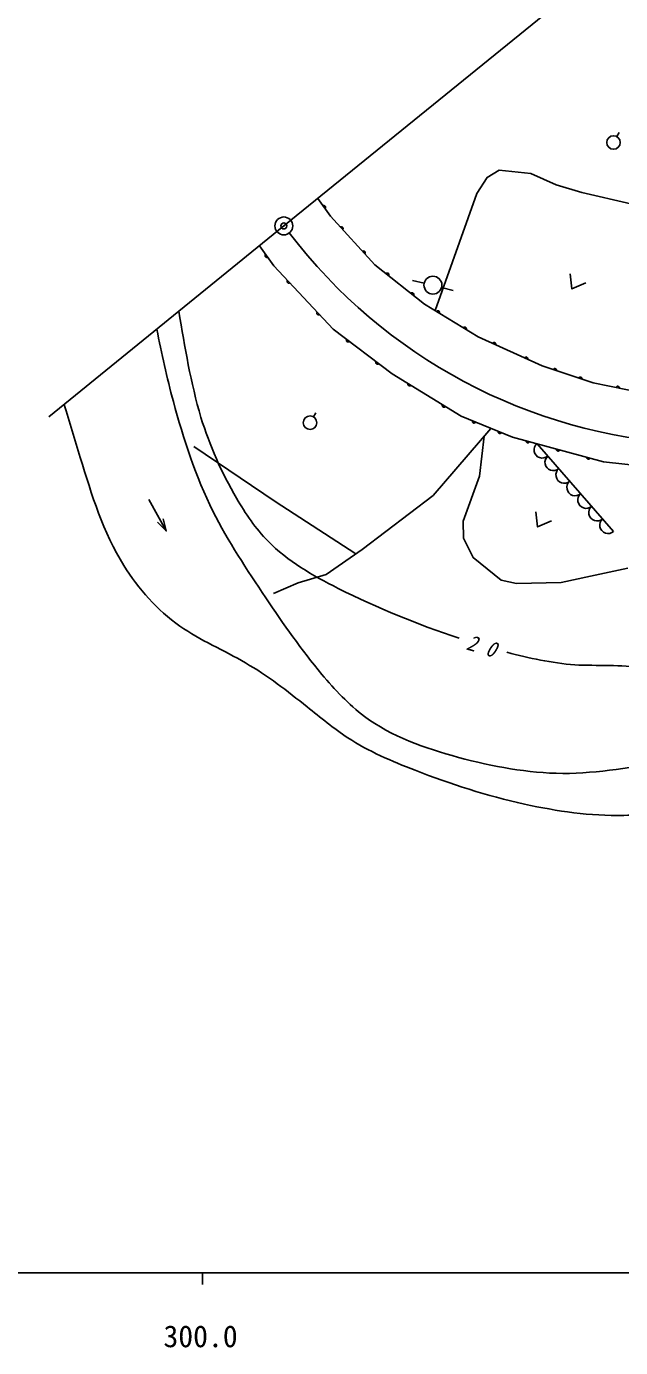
# Model space of a CAD drawing. Units: millimetres, scale not verified. Extents: x 40000 to 680000, y 20000 to 380000.
# Drawn here: x 353216 to 403124, y 198715 to 309638 of the extents above; entities that cross this region are included whole.
import ezdxf
from ezdxf.enums import TextEntityAlignment as Align

# ---------------------------------------------------------------- set-up
doc = ezdxf.new("R2010")
doc.units = ezdxf.units.MM
doc.header["$LTSCALE"] = 1000
doc.header["$PDMODE"] = 32
doc.header["$PDSIZE"] = 500
doc.layers.add('M-BGD', color=7, linetype='Continuous', lineweight=25)
doc.layers.add('M-TTL-BAND', color=7, linetype='Continuous', lineweight=25)
doc.layers.add('M-OTRS', color=6, linetype='Continuous')
doc.styles.add('ＭＳ ゴシック', font='')
doc.styles.get('ＭＳ ゴシック').set_extended_font_data('MS Gothic')

msp = doc.modelspace()

# ---------------------------------------------------------------- linework, layer by layer
at = {"layer": 'M-BGD'}
for p, q in [((402813, 300384), (403008, 300722)), ((386630, 288087), (385656, 288313)), ((388084, 287718), (389048, 287453)), ((377327, 276860), (377522, 277198)), ((402533, 267238), (396118, 274590)), ((363501, 269907), (364957, 267284))]:
    msp.add_line(p, q, dxfattribs=at)
for points in [[(398796, 312348), (374838, 292888), (355108, 276861)], [(411735, 293089), (403996, 294735), (399876, 295703), (397725, 296351), (395591, 297286), (392927, 297561), (391911, 296959), (391052, 295598), (387538, 285789)], [(377689, 295204), (378749, 293715), (382481, 289629), (386662, 286324), (391166, 283575), (396524, 281150), (400818, 279711), (404947, 278887)], [(378306, 294337), (378329, 294368), (378343, 294400), (378350, 294441), (378347, 294476), (378336, 294513), (378308, 294552), (378277, 294574), (378245, 294588), (378204, 294595), (378169, 294592), (378132, 294581)], [(379783, 292583), (379802, 292616), (379812, 292649), (379814, 292692), (379807, 292726), (379791, 292761), (379759, 292796), (379726, 292814), (379692, 292824), (379650, 292826), (379616, 292819), (379581, 292804)], [(423632, 271372), (408091, 272372), (401702, 273078), (394053, 275150), (389733, 276903), (383942, 280469), (378994, 284214), (373998, 289543), (372787, 291221)], [(381649, 290540), (381668, 290573), (381678, 290607), (381679, 290649), (381673, 290683), (381657, 290718), (381625, 290753), (381592, 290772), (381558, 290782), (381516, 290784), (381481, 290777), (381447, 290761)], [(373304, 290504), (373282, 290473), (373268, 290441), (373262, 290399), (373265, 290364), (373276, 290328), (373304, 290289), (373335, 290267), (373367, 290253), (373409, 290246), (373444, 290249), (373480, 290260)], [(383644, 288710), (383657, 288746), (383661, 288780), (383656, 288822), (383644, 288855), (383623, 288887), (383585, 288917), (383550, 288930), (383515, 288934), (383473, 288929), (383440, 288917), (383408, 288896)], [(398897, 288853), (399036, 287595), (400196, 288103)], [(375144, 288320), (375126, 288287), (375117, 288253), (375115, 288211), (375123, 288177), (375139, 288142), (375171, 288107), (375205, 288089), (375238, 288079), (375281, 288078), (375315, 288086), (375349, 288101)], [(385735, 287057), (385748, 287093), (385752, 287127), (385747, 287170), (385735, 287202), (385714, 287234), (385676, 287264), (385641, 287277), (385606, 287281), (385564, 287276), (385531, 287264), (385499, 287243)], [(377642, 285656), (377624, 285623), (377615, 285589), (377613, 285546), (377621, 285512), (377637, 285478), (377670, 285443), (377703, 285425), (377737, 285415), (377779, 285414), (377813, 285421), (377848, 285437)], [(387916, 285558), (387925, 285595), (387925, 285630), (387915, 285672), (387899, 285703), (387874, 285732), (387833, 285757), (387796, 285765), (387761, 285765), (387720, 285755), (387689, 285739), (387660, 285715)], [(390168, 284184), (390176, 284221), (390177, 284256), (390167, 284297), (390150, 284328), (390126, 284357), (390085, 284382), (390048, 284391), (390013, 284391), (389972, 284381), (389941, 284365), (389912, 284341)], [(380111, 283369), (380099, 283333), (380095, 283298), (380101, 283256), (380114, 283223), (380136, 283192), (380174, 283163), (380210, 283151), (380245, 283147), (380287, 283153), (380319, 283166), (380351, 283188)], [(392642, 282907), (392646, 282945), (392642, 282980), (392627, 283019), (392607, 283048), (392579, 283074), (392535, 283094), (392498, 283098), (392463, 283094), (392423, 283079), (392394, 283059), (392369, 283031)], [(395321, 281694), (395325, 281732), (395321, 281767), (395306, 281807), (395286, 281835), (395258, 281861), (395215, 281881), (395177, 281885), (395142, 281881), (395102, 281866), (395074, 281846), (395048, 281818)], [(382585, 281496), (382573, 281460), (382569, 281425), (382575, 281383), (382588, 281351), (382610, 281319), (382648, 281290), (382684, 281278), (382719, 281275), (382761, 281280), (382793, 281293), (382824, 281315)], [(397740, 280743), (397740, 280781), (397732, 280815), (397713, 280853), (397691, 280879), (397660, 280902), (397615, 280917), (397577, 280917), (397543, 280910), (397505, 280891), (397478, 280868), (397455, 280838)], [(385262, 279656), (385253, 279619), (385253, 279584), (385263, 279543), (385279, 279512), (385303, 279483), (385344, 279458), (385381, 279449), (385416, 279449), (385457, 279459), (385488, 279475), (385517, 279499)], [(399887, 280023), (399887, 280061), (399879, 280095), (399860, 280133), (399837, 280160), (399807, 280182), (399762, 280198), (399724, 280198), (399689, 280190), (399652, 280171), (399625, 280149), (399602, 280118)], [(403029, 279269), (403025, 279307), (403013, 279340), (402989, 279375), (402963, 279399), (402930, 279418), (402883, 279427), (402846, 279422), (402813, 279411), (402777, 279387), (402754, 279361), (402735, 279328)], [(388158, 277873), (388149, 277836), (388149, 277801), (388158, 277760), (388175, 277729), (388199, 277700), (388240, 277675), (388277, 277666), (388312, 277666), (388353, 277676), (388384, 277692), (388413, 277716)], [(390674, 276521), (390672, 276483), (390677, 276449), (390694, 276410), (390715, 276382), (390744, 276357), (390788, 276339), (390826, 276337), (390861, 276342), (390900, 276358), (390928, 276379), (390952, 276408)], [(373967, 262027), (376047, 262924), (378388, 263634), (381417, 265711), (387369, 270259), (392223, 275893)], [(391662, 275241), (391275, 271865), (389913, 268086), (389919, 266678), (390729, 265040), (393091, 263150), (394391, 262867), (398119, 262939), (400605, 263493), (403733, 264146)], [(392834, 275644), (392832, 275607), (392837, 275572), (392854, 275533), (392875, 275505), (392904, 275480), (392948, 275462), (392986, 275460), (393021, 275465), (393060, 275482), (393088, 275503), (393112, 275532)], [(367286, 274368), (374109, 269764), (380879, 265356)], [(395183, 274844), (395185, 274806), (395195, 274772), (395216, 274735), (395240, 274710), (395272, 274689), (395318, 274676), (395356, 274679), (395390, 274688), (395427, 274709), (395452, 274733), (395473, 274765)], [(397733, 274153), (397735, 274115), (397744, 274081), (397766, 274045), (397790, 274019), (397821, 273998), (397868, 273986), (397906, 273988), (397939, 273998), (397976, 274019), (398001, 274043), (398022, 274074)], [(400282, 273462), (400284, 273424), (400294, 273391), (400315, 273354), (400339, 273329), (400371, 273308), (400417, 273295), (400455, 273297), (400489, 273307), (400526, 273328), (400551, 273352), (400572, 273384)], [(396018, 268871), (396157, 267612), (397317, 268121)], [(364717, 268294), (364957, 267284), (364227, 268022)]]:
    msp.add_lwpolyline(points, dxfattribs=at)
for centre, radius in [((402528, 299890), 570), ((374838, 292888), 750), ((374838, 292888), 30), ((387361, 287917), 750), ((377042, 276366), 570)]:
    msp.add_circle(centre, radius, dxfattribs=at)
for centre, radius, start, end in [((411124, 319537), 44998, 217.23656, 266.67311), ((396550, 274095), 700, 131.10583, 311.10583), ((397471, 273040), 700, 131.10583, 311.10583), ((398391, 271985), 700, 131.10583, 311.10583), ((399311, 270930), 700, 131.10583, 311.10583), ((400232, 269875), 700, 131.10583, 311.10583), ((401152, 268820), 700, 131.10583, 311.10583), ((402073, 267765), 700, 131.10583, 311.10583)]:
    msp.add_arc(centre, radius, start, end, dxfattribs=at)
for points, knots in [([(366015, 285721), (366527, 282725), (367010, 279723), (367879, 276804), (368607, 274454), (369610, 272183), (370863, 270030), (371621, 268732), (372473, 267481), (373509, 266418), (375162, 264741), (377266, 263546), (379400, 262456), (382719, 260797), (386085, 259422), (389557, 258290)], [0, 0, 0, 0, 1, 1, 1, 2, 2, 2, 3, 3, 3, 4, 4, 4, 5, 5, 5, 5]), ([(364170, 284222), (364554, 282184), (365021, 280159), (365559, 278147), (366405, 274985), (367443, 271860), (368882, 268933), (370155, 266399), (371743, 264032), (373323, 261655), (374821, 259458), (376322, 257287), (378033, 255231), (379119, 253946), (380278, 252710), (381610, 251707), (383898, 250006), (386688, 249033), (389505, 248271), (392411, 247496), (395330, 246941), (398264, 246918), (401275, 246932), (404258, 247445), (407216, 248036), (411305, 248887), (415319, 249853), (419322, 250924), (422444, 251829), (425532, 252800), (428679, 253716), (430526, 254251), (432399, 254755), (434065, 255657), (435295, 256316), (436419, 257180), (437560, 258017), (438845, 258961), (440150, 259875), (441548, 260598), (444088, 261936), (446962, 262581), (449752, 263401), (452592, 264246), (455345, 265275), (458171, 266081), (460533, 266744), (462921, 267309), (465315, 267874), (467461, 268381), (469612, 268887), (471679, 269640), (472223, 269838), (472762, 270053), (473301, 270269)], [0, 0, 0, 0, 1, 1, 1, 2, 2, 2, 3, 3, 3, 4, 4, 4, 5, 5, 5, 6, 6, 6, 7, 7, 7, 8, 8, 8, 9, 9, 9, 10, 10, 10, 11, 11, 11, 12, 12, 12, 13, 13, 13, 14, 14, 14, 15, 15, 15, 16, 16, 16, 17, 17, 17, 18, 18, 18, 18]), ([(356391, 277904), (356830, 276425), (357289, 274944), (357739, 273448), (358706, 270312), (359665, 267150), (361394, 264387), (362621, 262412), (364215, 260618), (366107, 259291), (367833, 258083), (369805, 257263), (371621, 256195), (373466, 255139), (375141, 253841), (376793, 252505), (377921, 251614), (379026, 250693), (380222, 249909), (381963, 248770), (383903, 247948), (385862, 247181), (388861, 246018), (391906, 245050), (395044, 244343), (397795, 243749), (400594, 243329), (403385, 243399), (405182, 243449), (406972, 243691), (408747, 243999), (412253, 244627), (415686, 245510), (419144, 246316), (422921, 247216), (426733, 247958), (430446, 249054), (432951, 249813), (435411, 250723), (437915, 251490), (440192, 252189), (442504, 252773), (444779, 253475), (448253, 254543), (451659, 255838), (454993, 257299), (458311, 258730), (461561, 260310), (464927, 261629), (467126, 262486), (469378, 263215), (471669, 263798), (474258, 264444), (476898, 264858), (479563, 265188), (482069, 265504), (484597, 265770), (487083, 265535), (489073, 265352), (491033, 264875), (493013, 264514), (494502, 264242), (496001, 264034), (497507, 263978), (498319, 263947), (499133, 263960), (499947, 263973)], [0, 0, 0, 0, 1, 1, 1, 2, 2, 2, 3, 3, 3, 4, 4, 4, 5, 5, 5, 6, 6, 6, 7, 7, 7, 8, 8, 8, 9, 9, 9, 10, 10, 10, 11, 11, 11, 12, 12, 12, 13, 13, 13, 14, 14, 14, 15, 15, 15, 16, 16, 16, 17, 17, 17, 18, 18, 18, 19, 19, 19, 20, 20, 20, 21, 21, 21, 22, 22, 22, 22]), ([(393579, 257094), (395454, 256592), (397345, 256193), (399267, 256037), (401187, 255930), (403132, 256095), (405036, 255753), (406219, 255593), (407348, 255284), (408668, 255099), (409341, 255005), (410036, 254945), (410641, 255323), (410875, 255466), (411095, 255674), (411143, 255915), (411200, 256195), (411035, 256524), (410819, 256743), (410225, 257379), (409291, 257183), (408393, 257262), (407705, 257327), (407115, 257531), (406665, 258019), (406467, 258223), (406300, 258488), (406272, 258727), (406205, 259318), (406995, 259743), (407665, 260168), (409017, 261042), (409864, 261870), (410974, 262427), (412434, 263049), (414036, 263239), (415647, 263578), (416620, 263765), (417579, 263994), (418560, 263901), (419088, 263849), (419621, 263713), (420056, 263437), (420536, 263146), (420906, 262705), (421283, 262248), (421690, 261752), (422102, 261253), (422638, 260985), (423226, 260676), (423979, 260662), (424678, 260769), (425815, 260931), (426816, 261404), (427852, 261823), (429333, 262459), (430845, 262937), (432405, 263043), (433157, 263106), (433920, 263066), (434679, 263093), (436530, 263170), (438334, 263675), (440128, 264197), (440990, 264435), (441851, 264679), (442638, 265073), (443722, 265621), (444665, 266437), (445713, 267066), (446777, 267703), (447951, 268137), (449130, 268541), (450375, 268968), (451625, 269363), (452899, 269652), (454890, 270106), (456937, 270302), (458984, 270498)], [0, 0, 0, 0, 1, 1, 1, 2, 2, 2, 3, 3, 3, 4, 4, 4, 5, 5, 5, 6, 6, 6, 7, 7, 7, 8, 8, 8, 9, 9, 9, 10, 10, 10, 11, 11, 11, 12, 12, 12, 13, 13, 13, 14, 14, 14, 15, 15, 15, 16, 16, 16, 17, 17, 17, 18, 18, 18, 19, 19, 19, 20, 20, 20, 21, 21, 21, 22, 22, 22, 23, 23, 23, 24, 24, 24, 25, 25, 25, 26, 26, 26, 26])]:
    msp.add_open_spline(points, degree=3, knots=knots, dxfattribs=at)
at = {"layer": 'M-OTRS'}
msp.add_point((374838, 292888), dxfattribs=at)
at = {"layer": 'M-TTL-BAND'}
for p, q in [((40000, 205000), (579000, 205000)), ((368000, 205000), (368000, 204000))]:
    msp.add_line(p, q, dxfattribs=at)

# ---------------------------------------------------------------- texts
at = {"layer": 'M-BGD', "insert": (390072, 257329), "char_height": 1320, "attachment_point": 7, "rotation": 343.4, "style": 'ＭＳ ゴシック'}
msp.add_mtext('\\T2.07;\\W0.9;\\Q15;20', dxfattribs=at)
at = {"layer": 'M-TTL-BAND', "style": 'ＭＳ ゴシック'}
msp.add_text('300.0', height=1833, dxfattribs=at).set_placement((367844, 198195), align=Align.BOTTOM_CENTER)

doc.saveas('drawing.dxf')
